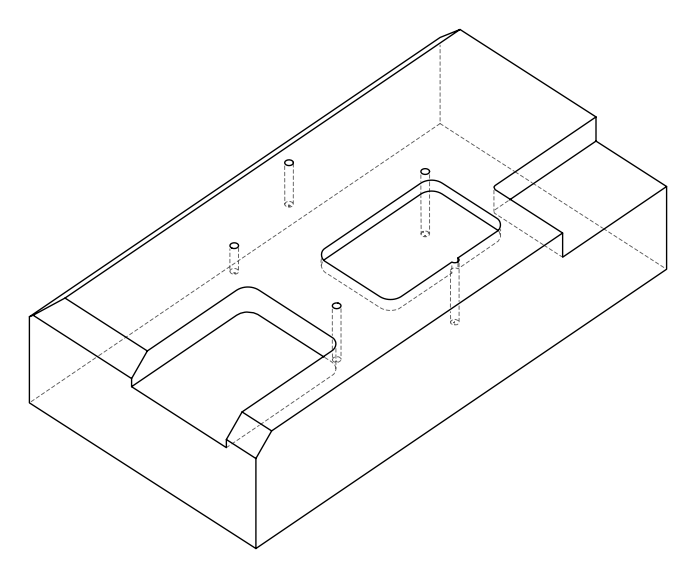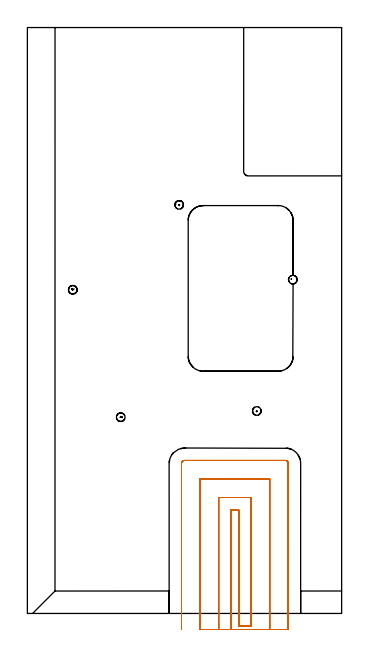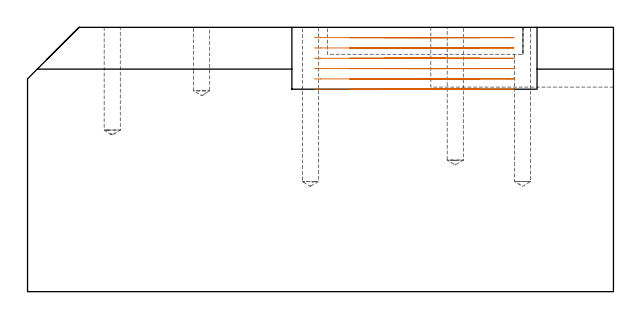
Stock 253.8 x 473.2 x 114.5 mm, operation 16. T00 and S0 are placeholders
(PLAN: 16 operations, 4 tool changes, 152.1 min)
(1 SPOT_DRILL | STEP1POCKET | NXT0321_9005460120000 | 0.03 min | 1 mm3)
(2 SPOT_DRILL_1 | STEP1POCKET_1 | NXT0321_9005460120000 | 0.03 min | 0 mm3)
(3 SPOT_DRILL_2 | STEP1POCKET_2 | NXT0321_9005460120000 | 0.03 min | 0 mm3)
(4 SPOT_DRILL_3 | STEP1POCKET_3 | NXT0321_9005460120000 | 0.03 min | 1 mm3)
(5 SPOT_DRILL_4 | STEP1POCKET_4 | NXT0321_9005460120000 | 0.03 min | 0 mm3)
(6 DRILL_BLIND_HOLE_INTO_CENTER | STEP1POCKET | UGT0301_465 | 0.29 min | 2563 mm3)
(7 DRILL_BLIND_HOLE_INTO_CENTER_1 | STEP1POCKET_1 | UGT0301_465 | 0.2 min | 1716 mm3)
(8 DRILL_BLIND_HOLE_INTO_CENTER_2 | STEP1POCKET_2 | UGT0301_465 | 0.13 min | 1106 mm3)
(9 DRILL_BLIND_HOLE_INTO_CENTER_3 | STEP1POCKET_3 | UGT0301_465 | 0.25 min | 2175 mm3)
(10 DRILL_BLIND_HOLE_INTO_CENTER_4 | STEP1POCKET_4 | UGT0301_465 | 0.29 min | 2566 mm3)
(11 AREA_MILL | FG_CHAMFER_SURFACE | UGT0205_001 | 5.94 min | 19822 mm3)
(12 AREA_MILL_1 | FG_CHAMFER_SURFACE_1 | UGT0205_001 | 2.12 min | 6679 mm3)
(13 AREA_MILL_2 | FG_CHAMFER_SURFACE_2 | UGT0205_001 | 30.24 min | 115185 mm3)
(14 MILL_CORNER_NOTCH_RECTANGULAR | CORNER_NOTCH_RECTANGULAR | NXT0201_008 | Follow Part, ap 1.5, ae 75% | 91.65 min | 245388 mm3)
(15 MILL_RECTANGULAR_POCKET | POCKET_RECTANGULAR_STRAIGHT | UGT0201_136 | Follow Part, ap 5, ae 75% | 4.76 min | 130824 mm3)
(16 MILL_SLOT | SLOT_PARTIAL_RECTANGULAR | UGT0201_136 | Follow Part, ap 5, ae 75% | 16.13 min | 376020 mm3)
(TOOL NXT0321_9005460120000 | NC Spot Drill, 142deg, 12mm, Carbide, Uncoated | D12 PA142 FL30 Z2)
(TOOL UGT0301_465 | Carbide Drill 7.0 mm | D7 PA118 FL69 Z2)
(TOOL UGT0205_001 | Chamfer Mill 20 x 3 x 45 deg. | D20 FL50 Z2)
(TOOL NXT0201_008 | ENDMILL 6mm [2P460-0600-NA 1630] | D6 FL26 Z6)
(TOOL UGT0201_136 | Carbide End Mill 20.0 | D20 FL30 Z4)
(OP 16 MILL_SLOT)
G17 G21 G94 G90
T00 M6
G54
G17 G0 G90 X164.5 Y-13. S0 M3
G43 Z124.5 H0
Z110.033
G94 G1 Y-10. F250.
Y83.6 F500.
X170.7
Y-10.
X180.7
Y93.6
X154.5
Y-10.
Y-13. F250.
X195.7
Y-10.
Y108.6 F500.
X139.5
Y-10.
Y-13. F250.
X210.7
Y-10.
Y121.2 F500.
G3 X208.3 Y123.6 R2.4
G1 X126.9
G3 X124.5 Y121.2 R2.4
G1 Y-10.
Y-13. F250.
G0 X164.5 Z105.567
G1 Y-10.
Y83.6 F500.
X170.7
Y-10.
X180.7
Y93.6
X154.5
Y-10.
Y-13. F250.
X195.7
Y-10.
Y108.6 F500.
X139.5
Y-10.
Y-13. F250.
X210.7
Y-10.
Y121.2 F500.
G3 X208.3 Y123.6 R2.4
G1 X126.9
G3 X124.5 Y121.2 R2.4
G1 Y-10.
Y-13. F250.
G0 X164.5 Z101.1
G1 Y-10.
Y83.6 F500.
X170.7
Y-10.
X180.7
Y93.6
X154.5
Y-10.
Y-13. F250.
X195.7
Y-10.
Y108.6 F500.
X139.5
Y-10.
Y-13. F250.
X210.7
Y-10.
Y121.2 F500.
G3 X208.3 Y123.6 R2.4
G1 X126.9
G3 X124.5 Y121.2 R2.4
G1 Y-10.
Y-13. F250.
G0 X164.5 Z96.633
G1 Y-10.
Y83.6 F500.
X170.7
Y-10.
X180.7
Y93.6
X154.5
Y-10.
Y-13. F250.
X195.7
Y-10.
Y108.6 F500.
X139.5
Y-10.
Y-13. F250.
X210.7
Y-10.
Y121.2 F500.
G3 X208.3 Y123.6 R2.4
G1 X126.9
G3 X124.5 Y121.2 R2.4
G1 Y-10.
Y-13. F250.
G0 X164.5 Z92.167
G1 Y-10.
Y83.6 F500.
X170.7
Y-10.
X180.7
Y93.6
X154.5
Y-10.
Y-13. F250.
X195.7
Y-10.
Y108.6 F500.
X139.5
Y-10.
Y-13. F250.
X210.7
Y-10.
Y121.2 F500.
G3 X208.3 Y123.6 R2.4
G1 X126.9
G3 X124.5 Y121.2 R2.4
G1 Y-10.
Y-13. F250.
G0 X164.5 Z87.7
G1 Y-10.
Y83.6 F500.
X170.7
Y-10.
X180.7
Y93.6
X154.5
Y-10.
Y-13. F250.
X195.7
Y-10.
Y108.6 F500.
X139.5
Y-10.
Y-13. F250.
X210.7
Y-10.
Y121.2 F500.
G3 X208.3 Y123.6 R2.4
G1 X126.9
G3 X124.5 Y121.2 R2.4
G1 Y-10.
Y-13. F250.
G0 Z124.5
M5
M2
